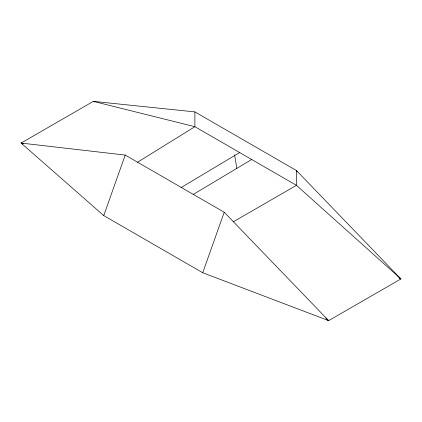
<?xml version="1.0" encoding="UTF-8"?>
<svg xmlns="http://www.w3.org/2000/svg" width="422" height="422" viewBox="0 0 422 422"><rect width="100%" height="100%" fill="white"/><g stroke="black" fill="none" stroke-linecap="round" stroke-linejoin="round"><path stroke-width="0.63" d="M103.743 215.584L125.223 155.085L224.219 212.24L328.669 320.636L400.9 278.937L296.45 170.535L194.89 111.904L93.331 101.364L21.1 143.063L103.743 215.584L202.734 272.739L328.669 320.636L325.726 318.003M202.734 272.739L224.219 212.24M137.488 162.285L194.89 126.7L194.89 111.904M181.101 187.579L239.659 152.548M193.118 194.521L251.676 159.49M233.319 221.782L296.45 185.337L296.45 170.535L297.125 171.648M22.809 144.05L21.1 143.063L125.223 155.085M21.1 143.063L23.637 143.717M94.47 102.019L93.331 101.364L194.89 126.7L296.45 185.337L400.9 278.937L399.186 277.95M326.96 319.649L328.669 320.636M397.941 276.336L400.9 278.937M234.6 154.885L236.816 168.431"/></g></svg>
